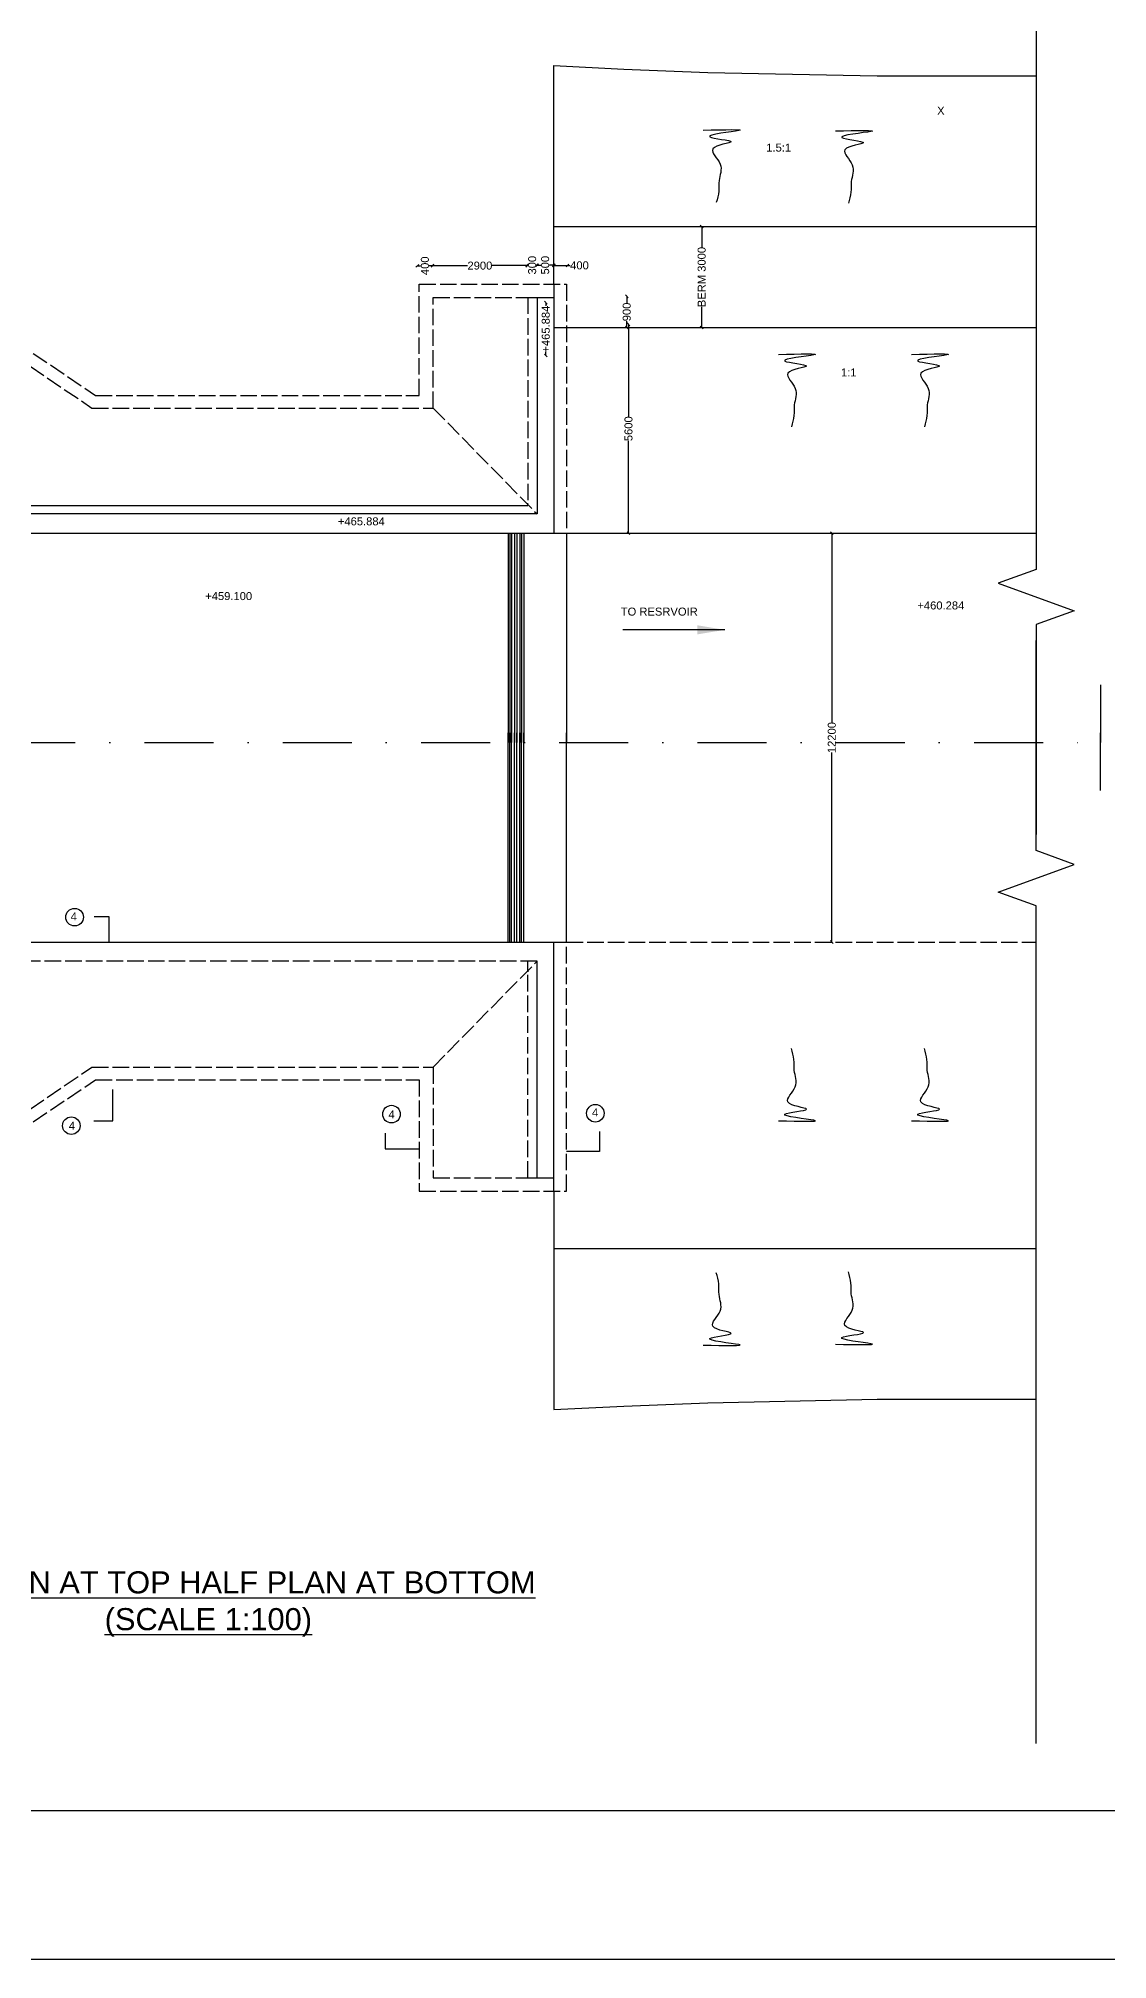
# Model space of a CAD drawing. Header units: metres. Extents: x 1152 to 2703, y 428 to 1487.
# Drawn here: x 1637 to 2025, y 428 to 1124 of the extents above; entities that cross this region are included whole.
import ezdxf

# ---------------------------------------------------------------- set-up
doc = ezdxf.new("R2010")
doc.units = ezdxf.units.M
doc.header["$MEASUREMENT"] = 0
doc.linetypes.add('ACAD_ISO02W100', pattern=[15, 12, -3])
doc.linetypes.add('DASHDOT', pattern=[1, 0.5, -0.25, 0, -0.25])
doc.layers.add('DRAWING', color=7, linetype='Continuous')
doc.styles.get("Standard").update_dxf_attribs({"font": 'ARIAL_1.TTF', "height": 2.9})
doc.dimstyles.get("Standard").update_dxf_attribs({"dimtxt": 1, "dimasz": 1, "dimexe": 0.18, "dimexo": 0.0625, "dimgap": 0.09, "dimtad": 0, "dimtih": 1, "dimtoh": 1, "dimdec": 0, "dimzin": 0, "dimdsep": 46, "dimtxsty": 'Standard', "dimblk": 'OBLIQUE', "dimcen": 0, "dimse1": 1, "dimse2": 1, "dimadec": 0, "dimazin": 0, "dimtfac": 1, "dimtdec": 0, "dimtofl": 0, "dimtmove": 0, "dimatfit": 3, "dimfxl": 0, "dimtolj": 1, "dimtzin": 0, "dimarcsym": 0})
picture_1 = doc.add_image_def('image1.jpg', size_in_pixel=(7220, 4931))

# ---------------------------------------------------------------- blocks, each defined once
blk = doc.blocks.new('_Oblique')
at = {"color": 0, "linetype": 'ByBlock', "lineweight": -2}
blk.add_line((-0.5, -0.5), (0.5, 0.5), dxfattribs=at)
blk = doc.blocks.new('*D60')
at = {"layer": 'Defpoints', "color": 0, "transparency": 16777216}
for p in [(1774.7, 1041.9), (1780.18, 1041.94), (1780.18, 1041.94)]:
    blk.add_point(p, dxfattribs=at)
at = {"layer": 'DRAWING', "color": 0, "lineweight": -2, "transparency": 16777216}
for p, q in [((1774.7, 1041.94), (1775.87, 1041.94)), ((1780.18, 1041.94), (1779.01, 1041.94))]:
    blk.add_line(p, q, dxfattribs=at)
at = {"layer": 'DRAWING', "color": 0, "lineweight": -2, "transparency": 16777216, "rotation": 180}
blk.add_blockref('_Oblique', (1774.7, 1041.94), dxfattribs=at)
at = {"layer": 'DRAWING', "color": 0, "lineweight": -2, "transparency": 16777216}
blk.add_blockref('_Oblique', (1780.18, 1041.94), dxfattribs=at)
at = {"layer": 'DRAWING', "color": 0, "transparency": 16777216, "insert": (1777.44, 1041.94), "char_height": 2.9, "attachment_point": 5, "rotation": 90}
blk.add_mtext('\\A1;400', dxfattribs=at)
blk = doc.blocks.new('*D61')
at = {"layer": 'Defpoints', "color": 0, "transparency": 16777216}
for p in [(1780.18, 1041.94), (1814.53, 1041.99), (1814.53, 1041.94)]:
    blk.add_point(p, dxfattribs=at)
at = {"layer": 'DRAWING', "color": 0, "lineweight": -2, "transparency": 16777216}
for p, q in [((1780.18, 1041.99), (1792.92, 1041.99)), ((1814.53, 1041.99), (1801.8, 1041.99))]:
    blk.add_line(p, q, dxfattribs=at)
at = {"layer": 'DRAWING', "color": 0, "lineweight": -2, "transparency": 16777216, "rotation": 180}
blk.add_blockref('_Oblique', (1780.18, 1041.99), dxfattribs=at)
at = {"layer": 'DRAWING', "color": 0, "lineweight": -2, "transparency": 16777216}
blk.add_blockref('_Oblique', (1814.53, 1041.99), dxfattribs=at)
at = {"layer": 'DRAWING', "color": 0, "transparency": 16777216, "insert": (1797.36, 1041.99), "char_height": 2.9, "attachment_point": 5}
blk.add_mtext('\\A1;2900', dxfattribs=at)
blk = doc.blocks.new('*D62')
at = {"layer": 'Defpoints', "color": 0, "transparency": 16777216}
for p in [(1814.53, 1041.99), (1818.11, 1042.16), (1818.11, 1042.07)]:
    blk.add_point(p, dxfattribs=at)
at = {"layer": 'DRAWING', "color": 0, "lineweight": -2, "transparency": 16777216}
for p, q in [((1814.53, 1042.16), (1814.75, 1042.16)), ((1818.11, 1042.16), (1817.89, 1042.16))]:
    blk.add_line(p, q, dxfattribs=at)
at = {"layer": 'DRAWING', "color": 0, "lineweight": -2, "transparency": 16777216, "rotation": 180}
blk.add_blockref('_Oblique', (1814.53, 1042.16), dxfattribs=at)
at = {"layer": 'DRAWING', "color": 0, "lineweight": -2, "transparency": 16777216}
blk.add_blockref('_Oblique', (1818.11, 1042.16), dxfattribs=at)
at = {"layer": 'DRAWING', "color": 0, "transparency": 16777216, "insert": (1816.32, 1042.16), "char_height": 2.9, "attachment_point": 5, "rotation": 90}
blk.add_mtext('\\A1;300', dxfattribs=at)
blk = doc.blocks.new('*D63')
at = {"layer": 'Defpoints', "color": 0, "transparency": 16777216}
for p in [(1817.89, 1042.16), (1824.17, 1042.16), (1824.17, 1042.16)]:
    blk.add_point(p, dxfattribs=at)
at = {"layer": 'DRAWING', "color": 0, "lineweight": -2, "transparency": 16777216}
for p, q in [((1817.89, 1042.16), (1819.46, 1042.16)), ((1824.17, 1042.16), (1822.6, 1042.16))]:
    blk.add_line(p, q, dxfattribs=at)
at = {"layer": 'DRAWING', "color": 0, "lineweight": -2, "transparency": 16777216, "rotation": 180}
blk.add_blockref('_Oblique', (1817.89, 1042.16), dxfattribs=at)
at = {"layer": 'DRAWING', "color": 0, "lineweight": -2, "transparency": 16777216}
blk.add_blockref('_Oblique', (1824.17, 1042.16), dxfattribs=at)
at = {"layer": 'DRAWING', "color": 0, "transparency": 16777216, "insert": (1821.03, 1042.16), "char_height": 2.9, "attachment_point": 5, "rotation": 90}
blk.add_mtext('\\A1;500', dxfattribs=at)
blk = doc.blocks.new('*D64')
at = {"layer": 'Defpoints', "color": 0, "transparency": 16777216}
for p in [(1824.17, 1042.16), (1829.1, 1042.08), (1829.1, 1042.08)]:
    blk.add_point(p, dxfattribs=at)
at = {"layer": 'DRAWING', "color": 0, "lineweight": -2, "transparency": 16777216}
for p, q in [((1824.17, 1042.08), (1829.1, 1042.08)), ((1829.1, 1042.08), (1830.1, 1042.08))]:
    blk.add_line(p, q, dxfattribs=at)
at = {"layer": 'DRAWING', "color": 0, "lineweight": -2, "transparency": 16777216, "rotation": 180}
blk.add_blockref('_Oblique', (1824.17, 1042.08), dxfattribs=at)
at = {"layer": 'DRAWING', "color": 0, "lineweight": -2, "transparency": 16777216}
blk.add_blockref('_Oblique', (1829.1, 1042.08), dxfattribs=at)
at = {"layer": 'DRAWING', "color": 0, "transparency": 16777216, "insert": (1833.45, 1042.08), "char_height": 2.9, "attachment_point": 5}
blk.add_mtext('\\A1;400', dxfattribs=at)
blk = doc.blocks.new('*D65')
at = {"layer": 'Defpoints', "color": 0, "transparency": 16777216}
for p in [(1850.58, 1030.88), (1850.58, 1019.53), (1850.58, 1019.53)]:
    blk.add_point(p, dxfattribs=at)
at = {"layer": 'DRAWING', "color": 0, "lineweight": -2, "transparency": 16777216}
for p, q in [((1850.58, 1030.88), (1850.58, 1028.49)), ((1850.58, 1019.53), (1850.58, 1021.92))]:
    blk.add_line(p, q, dxfattribs=at)
for p, rotation in [((1850.58, 1030.88), 90), ((1850.58, 1019.53), 270)]:
    blk.add_blockref('_Oblique', p, dxfattribs=dict(at, rotation=rotation))
at = {"layer": 'DRAWING', "color": 0, "transparency": 16777216, "insert": (1850.58, 1025.21), "char_height": 2.9, "attachment_point": 5, "rotation": 90}
blk.add_mtext('\\A1;900', dxfattribs=at)
blk = doc.blocks.new('*D66')
at = {"layer": 'Defpoints', "color": 0, "transparency": 16777216}
for p in [(1877.74, 1056.17), (1882.73, 1056.17), (1882.73, 1019.53)]:
    blk.add_point(p, dxfattribs=at)
at = {"layer": 'DRAWING', "color": 0, "lineweight": -2, "transparency": 16777216}
for p, q in [((1877.74, 1056.17), (1877.74, 1048.62)), ((1877.74, 1019.53), (1877.74, 1027.08))]:
    blk.add_line(p, q, dxfattribs=at)
for p, rotation in [((1877.74, 1056.17), 90), ((1877.74, 1019.53), 270)]:
    blk.add_blockref('_Oblique', p, dxfattribs=dict(at, rotation=rotation))
at = {"layer": 'DRAWING', "color": 0, "transparency": 16777216, "insert": (1877.74, 1037.85), "char_height": 2.9, "attachment_point": 5, "rotation": 90}
blk.add_mtext('\\A1;BERM 3000', dxfattribs=at)
blk = doc.blocks.new('*D67')
at = {"layer": 'Defpoints', "color": 0, "transparency": 16777216}
for p in [(1850.58, 1020.72), (1850.58, 945.04), (1851.22, 945.04)]:
    blk.add_point(p, dxfattribs=at)
at = {"layer": 'DRAWING', "color": 0, "lineweight": -2, "transparency": 16777216}
for p, q in [((1851.22, 1020.72), (1851.22, 987.3)), ((1851.22, 945.04), (1851.22, 978.47))]:
    blk.add_line(p, q, dxfattribs=at)
for p, rotation in [((1851.22, 1020.72), 90), ((1851.22, 945.04), 270)]:
    blk.add_blockref('_Oblique', p, dxfattribs=dict(at, rotation=rotation))
at = {"layer": 'DRAWING', "color": 0, "transparency": 16777216, "insert": (1851.22, 982.88), "char_height": 2.9, "attachment_point": 5, "rotation": 90}
blk.add_mtext('\\A1;5600', dxfattribs=at)
blk = doc.blocks.new('*D68')
at = {"layer": 'Defpoints', "color": 0, "transparency": 16777216}
for p in [(1932.52, 945.04), (1924.89, 796.84), (1932.52, 796.84)]:
    blk.add_point(p, dxfattribs=at)
at = {"layer": 'DRAWING', "color": 0, "lineweight": -2, "transparency": 16777216}
for p, q in [((1924.89, 945.04), (1924.89, 876.34)), ((1924.89, 796.84), (1924.89, 865.53))]:
    blk.add_line(p, q, dxfattribs=at)
for p, rotation in [((1924.89, 945.04), 90), ((1924.89, 796.84), 270)]:
    blk.add_blockref('_Oblique', p, dxfattribs=dict(at, rotation=rotation))
at = {"layer": 'DRAWING', "color": 0, "transparency": 16777216, "insert": (1924.89, 870.94), "char_height": 2.9, "attachment_point": 5, "rotation": 90}
blk.add_mtext('\\A1;12200', dxfattribs=at)
blk = doc.blocks.new('*D69')
at = {"layer": 'Defpoints', "color": 0, "transparency": 16777216}
for p in [(1821.18, 1028.57), (1821.24, 1028.57), (1821.35, 1009.4)]:
    blk.add_point(p, dxfattribs=at)
at = {"layer": 'DRAWING', "color": 0, "lineweight": -2, "transparency": 16777216}
for p, q in [((1821.24, 1028.57), (1821.24, 1027.37)), ((1821.24, 1009.4), (1821.24, 1010.6))]:
    blk.add_line(p, q, dxfattribs=at)
for p, rotation in [((1821.24, 1028.57), 90), ((1821.24, 1009.4), 270)]:
    blk.add_blockref('_Oblique', p, dxfattribs=dict(at, rotation=rotation))
at = {"layer": 'DRAWING', "color": 0, "transparency": 16777216, "insert": (1821.24, 1018.98), "char_height": 2.9, "attachment_point": 5, "rotation": 90}
blk.add_mtext('\\A1;+465.884', dxfattribs=at)

msp = doc.modelspace()

# ---------------------------------------------------------------- linework, layer by layer
at = {"layer": 'DRAWING', "linetype": 'ACAD_ISO02W100', "ltscale": 0.5}
msp.add_line((1818.09, 789.87), (1578.44, 789.87), dxfattribs=at)
at = {"layer": 'DRAWING'}
for p, q in [((1818.09, 711.41), (1818.09, 789.87)), ((1814.75, 786.84), (1814.69, 786.02))]:
    msp.add_line(p, q, dxfattribs=at)
msp.add_lwpolyline([(1244.54, 1471.31), (2592.98, 1471.31), (2592.98, 481.93), (1244.54, 481.93)], close=True, dxfattribs=at)
at = {"layer": 'DRAWING', "linetype": 'Continuous'}
for points in [[(1998.93, 1235.49), (1998.93, 931.92), (1985.19, 926.92), (2012.67, 916.92), (1998.93, 911.92), (1998.93, 835.79)], [(1998.93, 506.38), (1998.93, 809.96), (1985.19, 814.96), (2012.67, 824.96), (1998.93, 829.96), (1998.93, 906.08)]]:
    msp.add_lwpolyline(points, dxfattribs=at)
at = {"layer": 'DRAWING', "linetype": 'ACAD_ISO02W100', "ltscale": 0.5}
for points in [[(1428.28, 869.17), (1428.28, 949.59), (1435.87, 949.59), (1435.87, 1167.78), (1533.32, 1167.78), (1533.32, 1047.91), (1579.5, 1047.91), (1658.06, 994.98), (1775.41, 994.98), (1775.41, 1035.29), (1828.74, 1035.29), (1828.74, 946.08)], [(1446.48, 1162.84), (1528.41, 1162.84), (1528.41, 1043.41), (1578.44, 1043.41), (1656.77, 990.37), (1780.43, 990.37), (1780.43, 1030.47), (1814.69, 1030.47), (1814.69, 955.85)], [(1780.43, 990.37), (1818.09, 952.01)], [(1428.28, 872.71), (1428.28, 792.29), (1435.87, 792.29), (1435.87, 574.09), (1533.32, 574.09), (1533.32, 693.96), (1579.5, 693.96), (1658.06, 746.89), (1775.41, 746.89), (1775.41, 706.59), (1828.74, 706.59), (1828.74, 795.8)], [(1828.74, 796.84), (1996.33, 796.84), (1998.93, 796.84)], [(1446.48, 579.03), (1528.41, 579.03), (1528.41, 698.46), (1578.44, 698.46), (1656.77, 751.5), (1780.43, 751.5), (1780.43, 711.41), (1814.69, 711.41), (1814.69, 789.87)], [(1780.43, 751.5), (1818.09, 789.87)]]:
    msp.add_lwpolyline(points, dxfattribs=at)
at = {"layer": 'DRAWING'}
for points in [[(1824.17, 1056.17), (1824.17, 1114.49), (1849.51, 1113.23)], [(1849.51, 1113.23), (1879.96, 1112.04), (1941.39, 1110.74), (1998.93, 1110.74)], [(1824.17, 1035.29), (1824.17, 1056.17), (1998.93, 1056.17)], [(1824.17, 1035.29), (1824.17, 945.04), (1828.74, 945.04)], [(1818.09, 1030.47), (1818.09, 952.01), (1578.44, 952.01), (1578.44, 955.04), (1814.75, 955.04), (1814.69, 955.85)], [(1814.69, 1030.47), (1824.17, 1030.47)], [(1824.17, 1019.53), (1998.93, 1019.53)], [(1578.37, 945.04), (1998.93, 945.04)], [(1807.6, 945.04), (1807.6, 869.17)], [(1808.24, 945.04), (1808.24, 869.17)], [(1808.81, 945.04), (1808.81, 869.17)], [(1809.9, 945.04), (1809.9, 869.17)], [(1810.77, 945.04), (1810.77, 869.17)], [(1811.8, 945.04), (1811.8, 869.17)], [(1812.44, 945.04), (1812.44, 869.17)], [(1813.33, 945.04), (1813.33, 869.17)], [(1828.74, 945.04), (1828.74, 869.17)], [(1807.6, 796.84), (1807.6, 872.71)], [(1808.24, 796.84), (1808.24, 872.71)], [(1808.81, 796.84), (1808.81, 872.71)], [(1809.9, 796.84), (1809.9, 872.71)], [(1810.77, 796.84), (1810.77, 872.71)], [(1811.8, 796.84), (1811.8, 872.71)], [(1812.44, 796.84), (1812.44, 872.71)], [(1813.33, 796.84), (1813.33, 872.71)], [(1828.74, 796.84), (1828.74, 872.71)], [(1824.17, 706.59), (1824.17, 796.84), (1828.74, 796.84)], [(1814.69, 711.41), (1824.17, 711.41)], [(1824.17, 706.59), (1824.17, 685.7), (1998.93, 685.7)], [(1824.17, 685.7), (1824.17, 627.38), (1849.51, 628.64)], [(1849.51, 628.64), (1879.96, 629.84), (1941.39, 631.14), (1998.93, 631.14)]]:
    msp.add_lwpolyline(points, dxfattribs=at)
at = {"layer": 'DRAWING', "ltscale": 0.5}
msp.add_lwpolyline([(1578.37, 796.84), (1828.74, 796.84)], dxfattribs=at)
at = {"layer": 'DRAWING'}
for centre in [(1650.48, 805.84), (1649.29, 730.27), (1765.34, 734.46), (1839.2, 734.77)]:
    msp.add_circle(centre, 3.19, dxfattribs=at)
for points in [[(1878.33, 1091.11), (1891.19, 1090.93), (1880.68, 1088.69), (1888.48, 1086.89), (1881.77, 1084.29), (1884.43, 1078.8), (1884.06, 1072.8), (1883.94, 1068.94), (1883.04, 1064.9)], [(1926.22, 1090.8), (1939.08, 1090.61), (1928.57, 1088.38), (1936.36, 1086.57), (1929.66, 1083.98), (1932.32, 1078.49), (1931.95, 1072.49), (1931.83, 1068.63), (1930.93, 1064.59)], [(1905.56, 1009.83), (1918.42, 1009.65), (1907.91, 1007.42), (1915.71, 1005.61), (1909, 1003.01), (1911.66, 997.52), (1911.29, 991.53), (1911.17, 987.66), (1910.27, 983.62)], [(1953.76, 1009.83), (1966.62, 1009.65), (1956.11, 1007.42), (1963.91, 1005.61), (1957.2, 1003.01), (1959.86, 997.52), (1959.5, 991.53), (1959.37, 987.66), (1958.47, 983.62)], [(1905.56, 732.04), (1918.42, 732.22), (1907.91, 734.46), (1915.71, 736.27), (1909, 738.86), (1911.66, 744.35), (1911.29, 750.35), (1911.17, 754.21), (1910.27, 758.25)], [(1953.76, 732.04), (1966.62, 732.22), (1956.11, 734.46), (1963.91, 736.27), (1957.2, 738.86), (1959.86, 744.35), (1959.5, 750.35), (1959.37, 754.21), (1958.47, 758.25)], [(1878.33, 650.77), (1891.19, 650.95), (1880.68, 653.18), (1888.48, 654.99), (1881.77, 657.58), (1884.43, 663.07), (1884.06, 669.07), (1883.94, 672.93), (1883.04, 676.97)], [(1926.22, 651.08), (1939.08, 651.26), (1928.57, 653.49), (1936.36, 655.3), (1929.66, 657.9), (1932.32, 663.39), (1931.95, 669.38), (1931.83, 673.25), (1930.93, 677.29)]]:
    msp.add_spline(points, degree=3, dxfattribs=at)

# ---------------------------------------------------------------- texts
for s, p in [('X', (1963.06, 1096.69)), ('1.5:1', (1901.14, 1083.32)), ('1:1', (1928.22, 1001.86)), ('+465.884', (1745.89, 947.87)), ('+459.100', (1697.82, 920.78)), ('+460.284', (1955.9, 917.38)), ('TO RESRVOIR', (1848.41, 915.15)), ('4', (1649.05, 804.65)), ('4', (1648.41, 728.83)), ('4', (1764.24, 732.93)), ('4', (1837.98, 733.61))]:
    msp.add_text(s, height=2.9, dxfattribs=at).set_placement(p)
at = {"layer": 'DRAWING', "insert": (1579.48, 568.75), "char_height": 8, "width": 237.8787, "attachment_point": 1}
msp.add_mtext('\\pi1.5069;{\\LHALF PLAN AT TOP HALF PLAN AT BOTTOM\\P\\pi81.897;(SCALE 1:100)}', dxfattribs=at)

# ---------------------------------------------------------------- dimensions: what is measured, and where the dimension line sits
at = {"layer": 'DRAWING'}
for base, p1, p2, text, picture, middle in [((1877.74, 1056.17), (1882.73, 1019.53), (1882.73, 1056.17), 'BERM 3000', '*D66', (1877.74, 1037.85)), ((1850.58, 1019.53), (1850.58, 1030.88), (1850.58, 1019.53), '900', '*D65', (1850.58, 1025.21)), ((1821.24, 1028.57), (1821.35, 1009.4), (1821.18, 1028.57), '+465.884', '*D69', (1821.24, 1018.98)), ((1851.22, 945.04), (1850.58, 1020.72), (1850.58, 945.04), '5600', '*D67', (1851.22, 982.88)), ((1924.89, 796.84), (1932.52, 945.04), (1932.52, 796.84), '12200', '*D68', (1924.89, 870.94))]:
    dim = msp.add_linear_dim(base=base, p1=p1, p2=p2, angle=90, text=text, dimstyle='Standard', dxfattribs=at)
    dim.commit()
    dim.dimension.update_dxf_attribs({"geometry": picture, "text_midpoint": middle, "text_rotation": 90})
for base, p1, p2, text, picture, middle in [((1780.18, 1041.94), (1774.7, 1041.9), (1780.18, 1041.94), '400', '*D60', (1777.44, 1041.94)), ((1818.11, 1042.16), (1814.53, 1041.99), (1818.11, 1042.07), '300', '*D62', (1816.32, 1042.16)), ((1824.17, 1042.16), (1817.89, 1042.16), (1824.17, 1042.16), '500', '*D63', (1821.03, 1042.16))]:
    dim = msp.add_linear_dim(base=base, p1=p1, p2=p2, text=text, dimstyle='Standard', dxfattribs=at)
    dim.commit()
    dim.dimension.update_dxf_attribs({"geometry": picture, "text_midpoint": middle, "text_rotation": 90})
for base, p1, p2, text, picture, middle in [((1814.53, 1041.99), (1780.18, 1041.94), (1814.53, 1041.94), '2900', '*D61', (1797.36, 1041.99)), ((1829.1, 1042.08), (1824.17, 1042.16), (1829.1, 1042.08), '400', '*D64', (1833.45, 1042.08))]:
    dim = msp.add_linear_dim(base=base, p1=p1, p2=p2, text=text, dimstyle='Standard', dxfattribs=at)
    dim.commit()
    dim.dimension.update_dxf_attribs({"geometry": picture, "text_midpoint": middle})

# ---------------------------------------------------------------- pictures from other files: only their frames are drawn
at = {"color": 2}
image = msp.add_image(picture_1, insert=(1151.77, 428.03), size_in_units=(1550.98, 1059.27), dxfattribs=dict(at, fade=30))
image.dxf.flags = 7

# ---------------------------------------------------------------- leaders
at = {"layer": 'DRAWING'}
for points, override in [([(1886.16, 909.99), (1849.15, 909.99)], {"dimasz": 10, "dimgap": 0.09, "dimtad": 0}), ([(1657.62, 806.12), (1662.84, 806.12), (1662.84, 796.84)], {"dimgap": 0.09, "dimtad": 0}), ([(1657.41, 731.98), (1664.36, 731.98), (1664.36, 743.41)], {"dimgap": 0.09, "dimtad": 0}), ([(1763.06, 727.5), (1763.06, 721.92), (1775.41, 721.92)], {"dimgap": 0.09, "dimtad": 0}), ([(1840.72, 728.14), (1840.72, 720.95), (1828.74, 720.95)], {"dimgap": 0.09, "dimtad": 0})]:
    msp.add_leader(points, dimstyle='Standard', override=override, dxfattribs=at)
at = {"layer": 'DRAWING', "linetype": 'DASHDOT', "ltscale": 50}
for points in [[(1275.04, 886.44), (1275.04, 869.17), (2022.26, 869.17)], [(2022.25, 890.1), (2022.26, 869.17)], [(2022.25, 851.78), (2022.26, 872.71)]]:
    msp.add_leader(points, dimstyle='Standard', dxfattribs=at)

doc.saveas('drawing.dxf')
